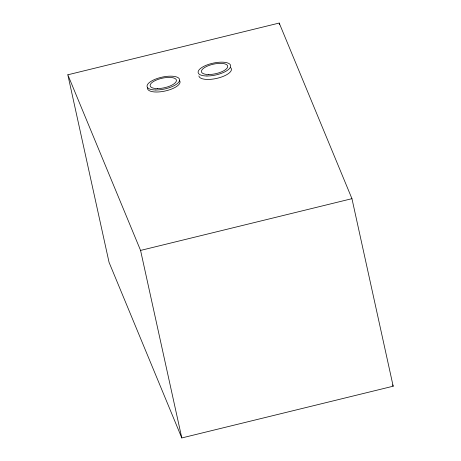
<?xml version="1.0" encoding="UTF-8"?>
<svg xmlns="http://www.w3.org/2000/svg" width="461" height="461" viewBox="0 0 461 461"><rect width="100%" height="100%" fill="white"/><g stroke="black" fill="none" stroke-linecap="round" stroke-linejoin="round"><path stroke-width="0.69" d="M67.825 74.797L279.205 23.05L351.95 198.674L393.175 386.203L181.795 437.95L109.05 262.326L67.825 74.797L140.57 250.421L181.795 437.95M140.57 250.421L351.95 198.674M392.622 384.872L393.175 386.203M279.205 23.05L279.516 24.456M179.652 80.715A16.625 6.062 -12.4 0 1 164.6 91.128A16.625 6.062 -12.4 0 1 147.612 87.4M230.661 67.692A16.625 6.062 -12.4 0 1 218.099 78.059A16.625 6.062 -12.4 0 1 198.893 75.921M157.518 88.57A13.415 4.892 -12.4 0 0 176.396 80.162A13.415 4.892 -12.4 0 0 155.933 80.237A13.415 4.892 -12.4 0 0 157.518 88.57M208.804 74.515A13.415 4.892 -12.4 0 0 227.682 66.102A13.415 4.892 -12.4 0 0 207.22 66.182A13.415 4.892 -12.4 0 0 208.804 74.515M155.904 89.987A16.625 6.062 -12.4 0 0 179.594 79.678A16.625 6.062 -12.4 0 0 154.487 79.551A16.625 6.062 -12.4 0 0 155.904 89.987M206.977 75.984A16.625 6.062 -12.4 0 0 230.667 65.675A16.625 6.062 -12.4 0 0 205.554 65.548A16.625 6.062 -12.4 0 0 206.977 75.984"/></g></svg>
